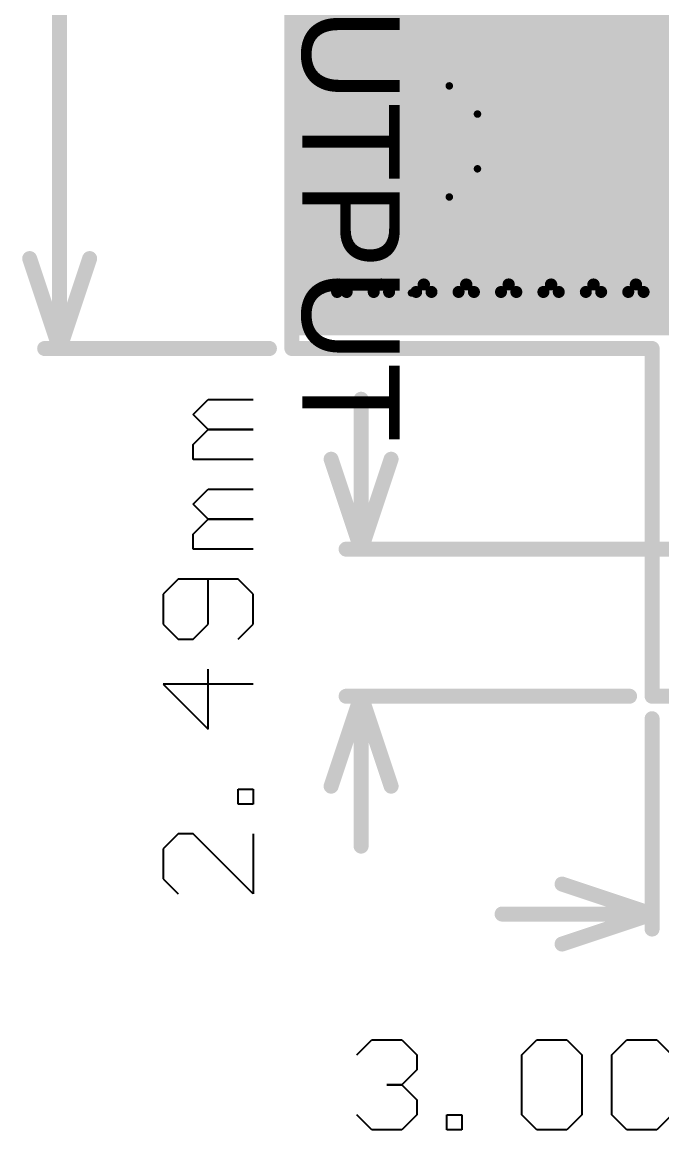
# Model space of a CAD drawing. Header units: millimetres. Extents: x 9.08 to 12.48, y 2.73 to 6.
# Drawn here: x 9.165 to 9.591, y 2.731 to 3.47 of the extents above; entities that cross this region are included whole.
import ezdxf

# ---------------------------------------------------------------- set-up
doc = ezdxf.new("R2010")
doc.units = ezdxf.units.MM
doc.header["$MEASUREMENT"] = 0
for name, color, linetype in [('BottomLayer', 5, 'Continuous'), ('BottomSolder', 6, 'Continuous'), ('Mechanical1', 6, 'Continuous'), ('Mechanical13', 56, 'Continuous'), ('MultiLayer', 9, 'Continuous'), ('PadHoleLayer', 156, 'Continuous'), ('TopLayer', 1, 'Continuous'), ('TopOverlay', 2, 'Continuous'), ('TopSolder', 216, 'Continuous')]:
    doc.layers.add(name, color=color, linetype=linetype)

# ---------------------------------------------------------------- blocks, each defined once
blk = doc.blocks.new('T________B_____2P_37')
at = {"layer": 'BottomLayer', "const_width": 0.04}
blk.add_lwpolyline([(0.18, 0, 1), (0.22, 0, 1)], format="xyb", close=True, dxfattribs=at)
at = {"layer": 'BottomLayer'}
blk.add_solid([(-0.04, 0.04), (-0.04, -0.04), (0.04, 0.04), (0.04, -0.04)], dxfattribs=at)
at = {"layer": 'BottomSolder', "const_width": 0.044}
blk.add_lwpolyline([(0.178, 0, 1), (0.222, 0, 1)], format="xyb", close=True, dxfattribs=at)
at = {"layer": 'BottomSolder'}
blk.add_solid([(-0.044, 0.044), (-0.044, -0.044), (0.044, 0.044), (0.044, -0.044)], dxfattribs=at)
at = {"layer": 'MultiLayer', "const_width": 0.04}
blk.add_lwpolyline([(0.18, 0, 1), (0.22, 0, 1)], format="xyb", close=True, dxfattribs=at)
at = {"layer": 'MultiLayer'}
blk.add_solid([(-0.04, 0.04), (-0.04, -0.04), (0.04, 0.04), (0.04, -0.04)], dxfattribs=at)
at = {"layer": 'PadHoleLayer', "const_width": 0.0275}
for points in [[(-0.01375, 0, 1), (0.01375, 0, 1)], [(0.18625, 0, 1), (0.21375, 0, 1)]]:
    blk.add_lwpolyline(points, format="xyb", close=True, dxfattribs=at)
at = {"layer": 'TopLayer', "const_width": 0.04}
blk.add_lwpolyline([(0.18, 0, 1), (0.22, 0, 1)], format="xyb", close=True, dxfattribs=at)
at = {"layer": 'TopLayer'}
blk.add_solid([(-0.04, 0.04), (-0.04, -0.04), (0.04, 0.04), (0.04, -0.04)], dxfattribs=at)
at = {"layer": 'TopOverlay', "const_width": 0.005}
for points in [[(-0.10066, 0.12542), (-0.10066, -0.1384)], [(-0.10066, 0.12542), (0.29934, 0.12542)], [(0.29934, 0.12542), (0.29934, -0.1384)], [(-0.03661, 0.1002), (-0.01784, 0.08143)], [(0.03748, 0.1002), (0.01871, 0.08143)], [(0.16339, 0.1002), (0.18216, 0.08143)], [(0.23748, 0.1002), (0.21871, 0.08143)], [(-0.01784, 0.08143), (0.01871, 0.08143)], [(0.18216, 0.08143), (0.21871, 0.08143)], [(-0.10066, -0.1384), (-0.06992, -0.16914)], [(0.29934, -0.1384), (0.26861, -0.16914)], [(-0.06992, -0.16914), (0.26861, -0.16914)]]:
    blk.add_lwpolyline(points, dxfattribs=at)
at = {"layer": 'TopOverlay', "const_width": 0.0025}
for points in [[(-0.10191, 0.12542, 1), (-0.09941, 0.12542, 1)], [(-0.10191, 0.12542, 1), (-0.09941, 0.12542, 1)], [(0.29809, 0.12542, 1), (0.30059, 0.12542, 1)], [(0.29809, 0.12542, 1), (0.30059, 0.12542, 1)], [(-0.03786, 0.1002, 1), (-0.03536, 0.1002, 1)], [(0.03623, 0.1002, 1), (0.03873, 0.1002, 1)], [(0.16214, 0.1002, 1), (0.16464, 0.1002, 1)], [(0.23623, 0.1002, 1), (0.23873, 0.1002, 1)], [(-0.01909, 0.08143, 1), (-0.01659, 0.08143, 1)], [(-0.01909, 0.08143, 1), (-0.01659, 0.08143, 1)], [(0.01746, 0.08143, 1), (0.01996, 0.08143, 1)], [(0.01746, 0.08143, 1), (0.01996, 0.08143, 1)], [(0.18091, 0.08143, 1), (0.18341, 0.08143, 1)], [(0.18091, 0.08143, 1), (0.18341, 0.08143, 1)], [(0.21746, 0.08143, 1), (0.21996, 0.08143, 1)], [(0.21746, 0.08143, 1), (0.21996, 0.08143, 1)], [(-0.10191, -0.1384, 1), (-0.09941, -0.1384, 1)], [(-0.10191, -0.1384, 1), (-0.09941, -0.1384, 1)], [(0.29809, -0.1384, 1), (0.30059, -0.1384, 1)], [(0.29809, -0.1384, 1), (0.30059, -0.1384, 1)], [(-0.07117, -0.16914, 1), (-0.06867, -0.16914, 1)], [(-0.07117, -0.16914, 1), (-0.06867, -0.16914, 1)], [(0.26736, -0.16914, 1), (0.26986, -0.16914, 1)], [(0.26736, -0.16914, 1), (0.26986, -0.16914, 1)]]:
    blk.add_lwpolyline(points, format="xyb", close=True, dxfattribs=at)
at = {"layer": 'TopSolder', "const_width": 0.044}
blk.add_lwpolyline([(0.178, 0, 1), (0.222, 0, 1)], format="xyb", close=True, dxfattribs=at)
at = {"layer": 'TopSolder'}
blk.add_solid([(-0.044, 0.044), (-0.044, -0.044), (0.044, 0.044), (0.044, -0.044)], dxfattribs=at)

msp = doc.modelspace()

# ---------------------------------------------------------------- linework, layer by layer
at = {"layer": 'BottomLayer', "const_width": 0.008}
for points in [[(9.375, 3.295), (9.644, 3.295)], [(9.375, 3.29), (9.375, 3.295)], [(9.37635, 3.295), (9.38135, 3.29)], [(9.3994, 3.29), (9.4044, 3.295)], [(9.40464, 3.295), (9.40964, 3.29)], [(9.42769, 3.29), (9.43269, 3.295)], [(9.43292, 3.295), (9.43792, 3.29)], [(9.45597, 3.29), (9.46097, 3.295)], [(9.46121, 3.295), (9.46621, 3.29)], [(9.48426, 3.29), (9.48926, 3.295)], [(9.48949, 3.295), (9.49449, 3.29)], [(9.51254, 3.29), (9.51754, 3.295)], [(9.51778, 3.295), (9.52278, 3.29)], [(9.54082, 3.29), (9.54582, 3.295)], [(9.54606, 3.295), (9.55106, 3.29)], [(9.56911, 3.29), (9.57411, 3.295)], [(9.57434, 3.295), (9.57934, 3.29)], [(9.375, 3.29), (9.636, 3.29)]]:
    msp.add_lwpolyline(points, dxfattribs=at)
at = {"layer": 'BottomLayer', "const_width": 0.004}
for points in [[(9.373, 3.295, 1), (9.377, 3.295, 1)], [(9.373, 3.295, 1), (9.377, 3.295, 1)], [(9.37435, 3.295, 1), (9.37835, 3.295, 1)], [(9.4024, 3.295, 1), (9.4064, 3.295, 1)], [(9.40264, 3.295, 1), (9.40664, 3.295, 1)], [(9.43069, 3.295, 1), (9.43469, 3.295, 1)], [(9.43092, 3.295, 1), (9.43492, 3.295, 1)], [(9.45897, 3.295, 1), (9.46297, 3.295, 1)], [(9.45921, 3.295, 1), (9.46321, 3.295, 1)], [(9.48726, 3.295, 1), (9.49126, 3.295, 1)], [(9.48749, 3.295, 1), (9.49149, 3.295, 1)], [(9.51554, 3.295, 1), (9.51954, 3.295, 1)], [(9.51578, 3.295, 1), (9.51978, 3.295, 1)], [(9.54382, 3.295, 1), (9.54782, 3.295, 1)], [(9.54406, 3.295, 1), (9.54806, 3.295, 1)], [(9.57211, 3.295, 1), (9.57611, 3.295, 1)], [(9.57234, 3.295, 1), (9.57634, 3.295, 1)], [(9.373, 3.29, 1), (9.377, 3.29, 1)], [(9.373, 3.29, 1), (9.377, 3.29, 1)], [(9.37935, 3.29, 1), (9.38335, 3.29, 1)], [(9.3974, 3.29, 1), (9.4014, 3.29, 1)], [(9.40764, 3.29, 1), (9.41164, 3.29, 1)], [(9.42569, 3.29, 1), (9.42969, 3.29, 1)], [(9.43592, 3.29, 1), (9.43992, 3.29, 1)], [(9.45397, 3.29, 1), (9.45797, 3.29, 1)], [(9.46421, 3.29, 1), (9.46821, 3.29, 1)], [(9.48226, 3.29, 1), (9.48626, 3.29, 1)], [(9.49249, 3.29, 1), (9.49649, 3.29, 1)], [(9.51054, 3.29, 1), (9.51454, 3.29, 1)], [(9.52078, 3.29, 1), (9.52478, 3.29, 1)], [(9.53882, 3.29, 1), (9.54282, 3.29, 1)], [(9.54906, 3.29, 1), (9.55306, 3.29, 1)], [(9.56711, 3.29, 1), (9.57111, 3.29, 1)], [(9.57734, 3.29, 1), (9.58134, 3.29, 1)]]:
    msp.add_lwpolyline(points, format="xyb", close=True, dxfattribs=at)
at = {"layer": 'BottomLayer'}
msp.add_solid([(9.644, 3.306), (9.644, 3.469), (9.35, 3.306), (9.35, 3.469)], dxfattribs=at)
at = {"layer": 'Mechanical1'}
for p, q in [((9.27903, 3.20832), (9.28903, 3.21832)), ((9.28903, 3.21832), (9.31902, 3.21832)), ((9.28903, 3.19832), (9.27903, 3.20832)), ((9.27903, 3.18833), (9.28903, 3.19832)), ((9.28903, 3.19832), (9.31902, 3.19832)), ((9.31902, 3.19832), (9.28903, 3.19832)), ((9.27903, 3.17833), (9.27903, 3.18833)), ((9.31902, 3.17833), (9.27903, 3.17833)), ((9.27903, 3.14834), (9.28903, 3.15834)), ((9.28903, 3.15834), (9.31902, 3.15834)), ((9.28903, 3.13834), (9.27903, 3.14834)), ((9.27903, 3.12835), (9.28903, 3.13834)), ((9.28903, 3.13834), (9.31902, 3.13834)), ((9.31902, 3.13834), (9.28903, 3.13834)), ((9.27903, 3.11835), (9.27903, 3.12835)), ((9.31902, 3.11835), (9.27903, 3.11835)), ((9.26904, 3.09836), (9.25904, 3.08836)), ((9.30902, 3.09836), (9.26904, 3.09836)), ((9.28903, 3.06837), (9.28903, 3.09836)), ((9.31902, 3.08836), (9.30902, 3.09836)), ((9.25904, 3.08836), (9.25904, 3.06837)), ((9.31902, 3.06837), (9.31902, 3.08836)), ((9.25904, 3.06837), (9.26904, 3.05837)), ((9.27903, 3.05837), (9.28903, 3.06837)), ((9.30902, 3.05837), (9.31902, 3.06837)), ((9.26904, 3.05837), (9.27903, 3.05837)), ((9.28903, 2.99839), (9.28903, 3.03837)), ((9.31902, 3.02838), (9.25904, 3.02838)), ((9.25904, 3.02838), (9.28903, 2.99839)), ((9.30902, 2.9484), (9.30902, 2.9584)), ((9.30902, 2.9584), (9.31902, 2.9584)), ((9.31902, 2.9584), (9.31902, 2.9484)), ((9.31902, 2.9484), (9.30902, 2.9484)), ((9.26904, 2.92841), (9.25904, 2.91841)), ((9.27903, 2.92841), (9.26904, 2.92841)), ((9.31902, 2.88842), (9.27903, 2.92841)), ((9.31902, 2.92841), (9.31902, 2.88842)), ((9.25904, 2.91841), (9.25904, 2.89842)), ((9.25904, 2.89842), (9.26904, 2.88842)), ((9.38813, 2.78102), (9.39813, 2.79102)), ((9.39813, 2.79102), (9.41812, 2.79102)), ((9.41812, 2.79102), (9.42812, 2.78102)), ((9.4981, 2.78102), (9.50809, 2.79102)), ((9.50809, 2.79102), (9.52809, 2.79102)), ((9.52809, 2.79102), (9.53808, 2.78102)), ((9.55808, 2.78102), (9.56807, 2.79102)), ((9.56807, 2.79102), (9.58807, 2.79102)), ((9.58807, 2.79102), (9.59806, 2.78102)), ((9.42812, 2.78102), (9.42812, 2.77103)), ((9.4981, 2.74104), (9.4981, 2.78102)), ((9.53808, 2.78102), (9.53808, 2.74104)), ((9.55808, 2.74104), (9.55808, 2.78102)), ((9.42812, 2.77103), (9.41812, 2.76103)), ((9.41812, 2.76103), (9.40813, 2.76103)), ((9.40813, 2.76103), (9.41812, 2.76103)), ((9.41812, 2.76103), (9.42812, 2.75103)), ((9.42812, 2.75103), (9.42812, 2.74104)), ((9.39813, 2.73104), (9.38813, 2.74104)), ((9.42812, 2.74104), (9.41812, 2.73104)), ((9.44811, 2.73104), (9.44811, 2.74104)), ((9.44811, 2.74104), (9.45811, 2.74104)), ((9.45811, 2.74104), (9.45811, 2.73104)), ((9.50809, 2.73104), (9.4981, 2.74104)), ((9.53808, 2.74104), (9.52809, 2.73104)), ((9.56807, 2.73104), (9.55808, 2.74104)), ((9.59806, 2.74104), (9.58807, 2.73104)), ((9.41812, 2.73104), (9.39813, 2.73104)), ((9.45811, 2.73104), (9.44811, 2.73104)), ((9.52809, 2.73104), (9.50809, 2.73104)), ((9.58807, 2.73104), (9.56807, 2.73104))]:
    msp.add_line(p, q, dxfattribs=at)
at = {"layer": 'Mechanical1', "const_width": 0.01}
for points in [[(9.19, 3.25228), (9.19, 3.97824)], [(9.17, 3.31228), (9.19, 3.25228)], [(9.19, 3.25228), (9.21, 3.31228)], [(9.18, 3.25228), (9.32984, 3.25228)], [(9.391, 3.11843), (9.391, 3.21843)], [(9.371, 3.17843), (9.391, 3.11843)], [(9.391, 3.11843), (9.411, 3.17843)], [(9.381, 3.11843), (9.65374, 3.11843)], [(9.371, 2.96031), (9.391, 3.02031)], [(9.381, 3.02031), (9.57, 3.02031)], [(9.391, 3.02031), (9.411, 2.96031)], [(9.391, 2.92031), (9.391, 3.02031)], [(9.585, 2.865), (9.585, 3.00531)], [(9.525, 2.895), (9.585, 2.875)], [(9.485, 2.875), (9.585, 2.875)], [(9.525, 2.855), (9.585, 2.875)]]:
    msp.add_lwpolyline(points, dxfattribs=at)
at = {"layer": 'Mechanical1', "const_width": 0.005}
for points in [[(9.1675, 3.31228, 1), (9.1725, 3.31228, 1)], [(9.2075, 3.31228, 1), (9.2125, 3.31228, 1)], [(9.1775, 3.25228, 1), (9.1825, 3.25228, 1)], [(9.1875, 3.25228, 1), (9.1925, 3.25228, 1)], [(9.1875, 3.25228, 1), (9.1925, 3.25228, 1)], [(9.1875, 3.25228, 1), (9.1925, 3.25228, 1)], [(9.32734, 3.25228, 1), (9.33234, 3.25228, 1)], [(9.3885, 3.21843, 1), (9.3935, 3.21843, 1)], [(9.3685, 3.17843, 1), (9.3735, 3.17843, 1)], [(9.4085, 3.17843, 1), (9.4135, 3.17843, 1)], [(9.3785, 3.11843, 1), (9.3835, 3.11843, 1)], [(9.3885, 3.11843, 1), (9.3935, 3.11843, 1)], [(9.3885, 3.11843, 1), (9.3935, 3.11843, 1)], [(9.3885, 3.11843, 1), (9.3935, 3.11843, 1)], [(9.3785, 3.02031, 1), (9.3835, 3.02031, 1)], [(9.3885, 3.02031, 1), (9.3935, 3.02031, 1)], [(9.3885, 3.02031, 1), (9.3935, 3.02031, 1)], [(9.3885, 3.02031, 1), (9.3935, 3.02031, 1)], [(9.5675, 3.02031, 1), (9.5725, 3.02031, 1)], [(9.5825, 3.00531, 1), (9.5875, 3.00531, 1)], [(9.3685, 2.96031, 1), (9.3735, 2.96031, 1)], [(9.4085, 2.96031, 1), (9.4135, 2.96031, 1)], [(9.3885, 2.92031, 1), (9.3935, 2.92031, 1)], [(9.5225, 2.895, 1), (9.5275, 2.895, 1)], [(9.4825, 2.875, 1), (9.4875, 2.875, 1)], [(9.5825, 2.875, 1), (9.5875, 2.875, 1)], [(9.5825, 2.875, 1), (9.5875, 2.875, 1)], [(9.5825, 2.875, 1), (9.5875, 2.875, 1)], [(9.5825, 2.865, 1), (9.5875, 2.865, 1)], [(9.5225, 2.855, 1), (9.5275, 2.855, 1)]]:
    msp.add_lwpolyline(points, format="xyb", close=True, dxfattribs=at)
at = {"layer": 'Mechanical13', "const_width": 0.01}
for points in [[(9.34484, 3.25228), (9.34484, 5.30803)], [(9.34484, 3.25228), (9.585, 3.25228)], [(9.585, 3.02032), (9.585, 3.25228)], [(9.585, 3.02031), (12.10098, 3.02032)]]:
    msp.add_lwpolyline(points, dxfattribs=at)
at = {"layer": 'Mechanical13', "const_width": 0.005}
for points in [[(9.34234, 3.25228, 1), (9.34734, 3.25228, 1)], [(9.34234, 3.25228, 1), (9.34734, 3.25228, 1)], [(9.5825, 3.25228, 1), (9.5875, 3.25228, 1)], [(9.5825, 3.25228, 1), (9.5875, 3.25228, 1)], [(9.5825, 3.02032, 1), (9.5875, 3.02032, 1)], [(9.5825, 3.02031, 1), (9.5875, 3.02031, 1)]]:
    msp.add_lwpolyline(points, format="xyb", close=True, dxfattribs=at)
at = {"layer": 'TopLayer', "const_width": 0.025}
for points in [[(9.55, 3.39), (9.551, 3.391)], [(9.551, 3.391), (9.777, 3.391)]]:
    msp.add_lwpolyline(points, dxfattribs=at)
at = {"layer": 'TopLayer', "const_width": 0.0125}
for points in [[(9.54375, 3.39, 1), (9.55625, 3.39, 1)], [(9.54475, 3.391, 1), (9.55725, 3.391, 1)], [(9.54475, 3.391, 1), (9.55725, 3.391, 1)]]:
    msp.add_lwpolyline(points, format="xyb", close=True, dxfattribs=at)
at = {"layer": 'TopLayer'}
for points in [[(9.349, 3.437), (9.717, 3.437), (9.349, 3.789), (9.717, 3.789)], [(9.349, 3.261), (9.501, 3.261), (9.349, 3.455), (9.501, 3.455)], [(9.461, 3.261), (9.659, 3.261), (9.461, 3.337), (9.659, 3.337)]]:
    msp.add_solid(points, dxfattribs=at)

# ---------------------------------------------------------------- block references
at = {"rotation": 90}
msp.add_blockref('T________B_____2P_37', (9.55, 3.39), dxfattribs=at)

# ---------------------------------------------------------------- texts
at = {"layer": 'TopOverlay'}
msp.add_text('AC OUTPUT', height=0.065, rotation=270, dxfattribs=at).set_placement((9.35176, 3.692))

doc.saveas('drawing.dxf')
